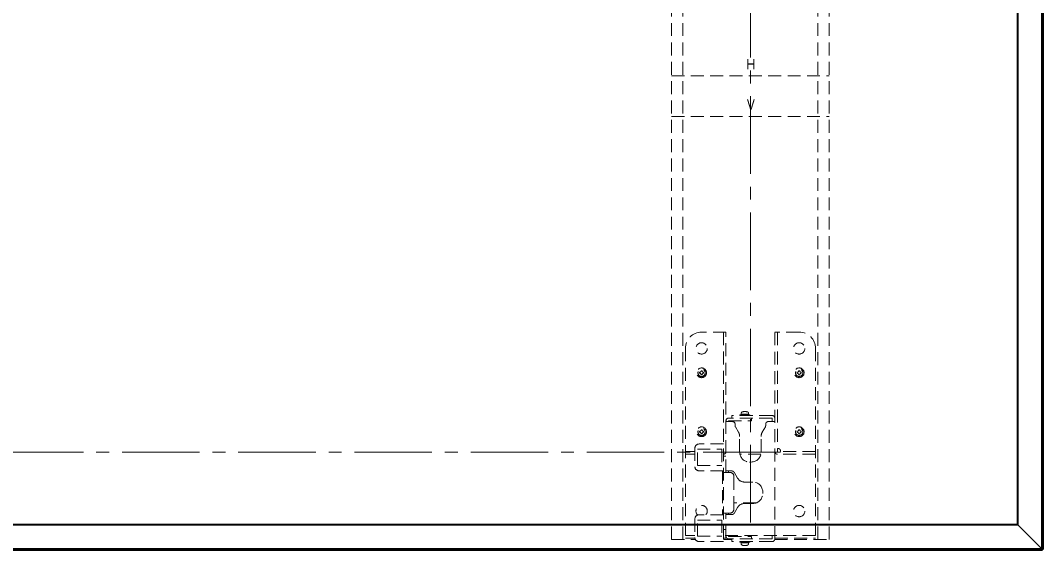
# Model space of a CAD drawing. Units: millimetres, scale not verified. Extents: x -62 to 63, y -57 to 57.
# Drawn here: x -20.55 to 10.91, y 0.7 to 16.99 of the extents above; entities that cross this region are included whole.
import ezdxf
from ezdxf.enums import TextEntityAlignment as Align

# ---------------------------------------------------------------- set-up
doc = ezdxf.new("R2010")
doc.units = ezdxf.units.MM
doc.header["$LTSCALE"] = 0.125
doc.linetypes.add('USER1', pattern=[28.575, 19.05, -3.175, 3.175, -3.175])
doc.linetypes.add('USER2', pattern=[4.7625, 3.175, -1.5875])
doc.layers.add('0-5_GAIKEI', color=1, linetype='Continuous', lineweight=18)
doc.styles.add('ＭＳ ゴシック', font='')
doc.styles.get('ＭＳ ゴシック').set_extended_font_data('MS Gothic')

msp = doc.modelspace()

# ---------------------------------------------------------------- linework, layer by layer
at = {"layer": '0-5_GAIKEI', "color": 9, "linetype": 'USER1'}
for p, q in [((1.8927, 1.5654), (1.8927, 33.2861)), ((2.8182, 3.727), (-37.3876, 3.727))]:
    msp.add_line(p, q, dxfattribs=at)
at = {"layer": '0-5_GAIKEI'}
for p, q in [((10.8449, 0.7674), (10.8449, 32.8367)), ((10.8626, 0.7568), (10.8626, 32.8472)), ((10.0927, 1.5145), (10.0927, 32.0895)), ((10.1001, 1.5072), (10.1001, 32.0968)), ((10.1104, 1.4968), (10.1104, 32.1072)), ((10.1281, 1.4792), (10.1281, 32.1249)), ((10.1281, 1.4792), (-44.1426, 1.4792)), ((10.1104, 1.4968), (-44.1249, 1.4968)), ((10.1001, 1.5072), (-44.1146, 1.5072)), ((10.0927, 1.5145), (-44.1073, 1.5145)), ((10.8427, 0.7447), (-44.8573, 0.7447)), ((10.8427, 0.7093), (-44.8573, 0.7093)), ((10.8392, 0.7624), (-44.8537, 0.7624)), ((10.8368, 0.7674), (10.8449, 0.7674)), ((10.8555, 0.7497), (10.8424, 0.7497)), ((10.8427, 0.702), (10.8427, 0.7438)), ((10.8427, 0.7143), (10.8552, 0.7143)), ((10.8449, 0.7674), (10.8625, 0.7568)), ((10.8555, 0.7497), (10.8449, 0.7674)), ((10.8552, 0.7143), (10.8556, 0.7148)), ((10.8556, 0.7148), (10.8555, 0.7497)), ((10.8626, 0.7568), (10.8975, 0.7566))]:
    msp.add_line(p, q, dxfattribs=at)
at = {"layer": '0-5_GAIKEI', "color": 7}
for p, q in [((10.9052, 0.7551), (10.9052, 32.8489)), ((10.8427, 0.702), (-44.8573, 0.702)), ((10.8571, 0.707), (10.8427, 0.707)), ((10.8555, 0.7497), (10.8555, 0.7497)), ((10.868, 0.7148), (10.8624, 0.7092)), ((10.8625, 0.7568), (10.8626, 0.7568)), ((10.8975, 0.7442), (10.868, 0.7148)), ((10.903, 0.7498), (10.8975, 0.7442)), ((10.9052, 0.7551), (10.9052, 0.7551))]:
    msp.add_line(p, q, dxfattribs=at)
at = {"layer": '0-5_GAIKEI', "color": 8, "linetype": 'USER2'}
for p, q in [((-0.5323, 1.0395), (-0.5323, 31.1145)), ((-0.1823, 1.0395), (-0.1823, 31.1145)), ((3.9677, 1.0395), (3.9677, 31.1145)), ((4.3177, 1.0395), (4.3177, 31.1145)), ((-0.5323, 15.2895), (4.3177, 15.2895)), ((-0.5323, 14.0395), (4.3177, 14.0395)), ((1.1427, 7.4145), (0.3927, 7.4145)), ((1.0627, 7.4145), (1.0627, 0.977)), ((1.1427, 3.102), (1.1427, 7.4145)), ((2.6427, 1.057), (2.6427, 7.4145)), ((3.3927, 7.4145), (2.6427, 7.4145)), ((2.7227, 7.4145), (2.7227, 3.7445)), ((-0.1073, 6.9145), (-0.1073, 1.0845)), ((3.8927, 6.9145), (3.8927, 1.0845)), ((0.3315, 6.1795), (0.3315, 6.1495)), ((0.3777, 6.2258), (0.4077, 6.2258)), ((0.3777, 6.1033), (0.4077, 6.1033)), ((0.454, 6.1795), (0.454, 6.1495)), ((3.3315, 6.1795), (3.3315, 6.1495)), ((3.3777, 6.2258), (3.4077, 6.2258)), ((3.3777, 6.1033), (3.4077, 6.1033)), ((3.454, 6.1795), (3.454, 6.1495)), ((2.5627, 4.772), (1.2227, 4.772)), ((1.3177, 4.852), (1.3177, 4.772)), ((2.5627, 4.852), (1.3177, 4.852)), ((1.5727, 4.872), (1.5727, 4.852)), ((1.8727, 4.872), (1.5727, 4.872)), ((1.6102, 4.892), (1.6121, 4.9268)), ((1.6102, 4.872), (1.6102, 4.892)), ((1.8352, 4.892), (1.6102, 4.892)), ((1.7174, 4.892), (1.6893, 4.872)), ((1.7605, 4.892), (1.7324, 4.872)), ((1.8352, 4.892), (1.8334, 4.9268)), ((1.8352, 4.872), (1.8352, 4.892)), ((1.8727, 4.872), (1.8727, 4.852)), ((1.9227, 4.692), (1.9227, 4.772)), ((2.5627, 4.6645), (2.5627, 4.772)), ((0.3777, 4.4133), (0.4077, 4.4133)), ((1.1427, 4.6645), (1.3477, 4.6645)), ((1.2227, 4.692), (1.9227, 4.692)), ((1.2227, 4.692), (1.2227, 4.6645)), ((1.4227, 4.5395), (1.4227, 4.5869)), ((1.4328, 4.502), (1.5292, 4.335)), ((2.3527, 4.502), (2.2562, 4.335)), ((2.3627, 4.5869), (2.3627, 4.5395)), ((2.4377, 4.6645), (2.6427, 4.6645)), ((3.3777, 4.4133), (3.4077, 4.4133)), ((0.3315, 4.367), (0.3315, 4.337)), ((0.3777, 4.2908), (0.4077, 4.2908)), ((0.454, 4.367), (0.454, 4.337)), ((1.5627, 3.727), (1.5627, 4.21)), ((2.2227, 3.727), (2.2227, 4.21)), ((3.3315, 4.367), (3.3315, 4.337)), ((3.3777, 4.2908), (3.4077, 4.2908)), ((3.454, 4.367), (3.454, 4.337)), ((0.1877, 3.852), (0.1877, 3.277)), ((0.2627, 3.3145), (0.2627, 3.8145)), ((0.2627, 3.8145), (1.0127, 3.8145)), ((1.0627, 3.977), (0.3127, 3.977)), ((1.0127, 3.8145), (1.0127, 3.3145)), ((2.7427, 3.8395), (2.7227, 3.8395)), ((-0.1073, 3.7445), (0.1877, 3.7445)), ((-0.1073, 3.6645), (0.1877, 3.6645)), ((1.0627, 3.602), (1.1427, 3.602)), ((1.237, 3.727), (2.487, 3.727)), ((2.2163, 3.6645), (1.5692, 3.6645)), ((3.8927, 3.7445), (2.7227, 3.7445)), ((3.8927, 3.6645), (2.7227, 3.6645)), ((2.8177, 3.7645), (2.8177, 3.7445)), ((0.2627, 3.3145), (1.0127, 3.3145)), ((1.0627, 3.152), (0.3127, 3.152)), ((1.0377, 3.152), (1.0377, 1.802)), ((1.1427, 3.147), (1.3248, 3.147)), ((1.2227, 3.102), (1.2227, 3.147)), ((1.8677, 3.422), (1.9177, 3.422)), ((1.0627, 3.102), (1.2627, 3.102)), ((1.3877, 1.977), (1.3877, 2.977)), ((1.3895, 3.11), (1.4952, 2.9303)), ((1.9677, 2.807), (1.7107, 2.807)), ((2.2727, 2.452), (2.2727, 2.502)), ((2.0696, 2.1645), (1.3877, 2.1645)), ((1.3895, 1.844), (1.4952, 2.0238)), ((1.9677, 2.147), (1.7107, 2.147)), ((0.1877, 1.677), (0.1877, 1.102)), ((0.2627, 1.1395), (0.2627, 1.6395)), ((0.2627, 1.6395), (1.0127, 1.6395)), ((1.0627, 1.802), (0.3127, 1.802)), ((1.0127, 1.6395), (1.0127, 1.1395)), ((1.0627, 1.852), (1.2627, 1.852)), ((1.1427, 1.0845), (1.1427, 1.852)), ((1.1427, 1.807), (1.3248, 1.807)), ((1.2227, 1.807), (1.2227, 1.852)), ((1.0627, 1.352), (1.1427, 1.352)), ((-0.5323, 1.0395), (0.2045, 1.0395)), ((0.1877, 1.1645), (-0.1073, 1.1645)), ((0.189, 1.0845), (-0.1073, 1.0845)), ((0.2627, 1.1395), (1.0127, 1.1395)), ((1.0627, 0.977), (0.3127, 0.977)), ((3.8927, 1.1645), (1.0627, 1.1645)), ((1.1427, 1.0845), (1.0627, 1.0845)), ((1.0627, 1.0395), (1.3177, 1.0395)), ((1.2227, 1.1645), (1.2227, 1.137)), ((1.2227, 1.137), (1.9227, 1.137)), ((2.5627, 1.057), (1.2227, 1.057)), ((1.3177, 0.977), (1.3177, 1.057)), ((2.5627, 0.977), (1.3177, 0.977)), ((1.5727, 0.957), (1.5727, 0.977)), ((1.6102, 0.957), (1.6102, 0.937)), ((1.6849, 0.937), (1.7131, 0.957)), ((1.7281, 0.937), (1.7562, 0.957)), ((1.8352, 0.957), (1.8352, 0.937)), ((1.9227, 1.137), (1.9227, 1.057)), ((2.5627, 1.057), (2.5627, 1.1645)), ((2.6408, 1.0395), (4.3177, 1.0395)), ((2.6427, 1.0845), (3.8927, 1.0845)), ((1.6102, 0.937), (1.6121, 0.9022))]:
    msp.add_line(p, q, dxfattribs=at)
at = {"layer": '0-5_GAIKEI'}
for points in [[(10.8975, 0.7566), (10.8979, 0.7571), (10.8979, 32.847), (10.8975, 32.8474)], [(10.8281, 0.7792), (10.1281, 1.4792), (10.1104, 1.4968), (10.1001, 1.5072), (10.0927, 1.5145)], [(10.8552, 0.7143), (10.8553, 0.7141), (10.8555, 0.714), (10.8556, 0.7138), (10.8557, 0.7136), (10.8559, 0.7134), (10.856, 0.7132), (10.8562, 0.7131), (10.8563, 0.7129), (10.8565, 0.7127), (10.8566, 0.7125), (10.8568, 0.7123), (10.8569, 0.7122), (10.8571, 0.712), (10.8572, 0.7118), (10.8574, 0.7117), (10.8575, 0.7115), (10.8577, 0.7113), (10.8579, 0.7112), (10.858, 0.711), (10.8582, 0.7108), (10.8584, 0.7107), (10.8586, 0.7105), (10.8587, 0.7104), (10.8589, 0.7102), (10.8591, 0.7101), (10.8593, 0.71), (10.8595, 0.7098), (10.8596, 0.7097), (10.8598, 0.7096), (10.86, 0.7095), (10.8602, 0.7093), (10.8605, 0.7092), (10.8607, 0.7091), (10.8609, 0.709), (10.8611, 0.709), (10.8613, 0.7089), (10.8616, 0.7089), (10.8618, 0.7089), (10.862, 0.709)], [(10.8559, 0.7114), (10.8559, 0.7115), (10.8558, 0.7116), (10.8558, 0.7117), (10.8558, 0.7118), (10.8557, 0.7119), (10.8557, 0.7121), (10.8557, 0.7122), (10.8557, 0.7123), (10.8556, 0.7124), (10.8556, 0.7125), (10.8556, 0.7126), (10.8555, 0.7127), (10.8555, 0.7129), (10.8555, 0.713), (10.8555, 0.7131), (10.8554, 0.7132), (10.8554, 0.7133), (10.8554, 0.7134), (10.8554, 0.7135), (10.8553, 0.7137), (10.8553, 0.7138), (10.8553, 0.7139), (10.8553, 0.714), (10.8552, 0.7141), (10.8552, 0.7142), (10.8552, 0.7143)], [(10.8592, 0.7524), (10.8591, 0.7523), (10.859, 0.7521), (10.8589, 0.752), (10.8587, 0.7519), (10.8586, 0.7518), (10.8585, 0.7517), (10.8584, 0.7516), (10.8583, 0.7515), (10.8581, 0.7514), (10.858, 0.7513), (10.8579, 0.7512), (10.8578, 0.7511), (10.8576, 0.751), (10.8575, 0.7509), (10.8574, 0.7509), (10.8572, 0.7508), (10.8571, 0.7507), (10.857, 0.7506), (10.8568, 0.7505), (10.8567, 0.7504), (10.8566, 0.7503), (10.8564, 0.7502), (10.8563, 0.7502), (10.8562, 0.7501), (10.856, 0.75), (10.8559, 0.7499), (10.8558, 0.7499), (10.8556, 0.7498), (10.8555, 0.7497), (10.8555, 0.7497), (10.8555, 0.7497), (10.8555, 0.7497), (10.8555, 0.7497)], [(10.8556, 0.7148), (10.8564, 0.7152), (10.8572, 0.7157), (10.858, 0.7162), (10.8588, 0.7166), (10.8596, 0.7171), (10.8604, 0.7176), (10.8611, 0.7181), (10.8619, 0.7186), (10.8627, 0.7191), (10.8634, 0.7197), (10.8642, 0.7202), (10.8649, 0.7207), (10.8657, 0.7213), (10.8664, 0.7218), (10.8672, 0.7224), (10.8679, 0.7229), (10.8686, 0.7235), (10.8693, 0.7241), (10.87, 0.7247), (10.8708, 0.7252), (10.8715, 0.7258), (10.8722, 0.7264), (10.8729, 0.727), (10.8736, 0.7276), (10.8742, 0.7283), (10.8749, 0.7289), (10.8756, 0.7295), (10.8763, 0.7301), (10.8769, 0.7307), (10.8776, 0.7314), (10.8783, 0.732), (10.8789, 0.7327), (10.8796, 0.7333), (10.8802, 0.734), (10.8809, 0.7346), (10.8815, 0.7353), (10.8821, 0.736), (10.8828, 0.7366), (10.8834, 0.7373)], [(10.8571, 0.707), (10.8571, 0.7071), (10.8571, 0.7072), (10.857, 0.7074), (10.857, 0.7075), (10.857, 0.7076), (10.8569, 0.7077), (10.8569, 0.7078), (10.8569, 0.7079), (10.8568, 0.708), (10.8568, 0.7081), (10.8568, 0.7082), (10.8567, 0.7084), (10.8567, 0.7085), (10.8567, 0.7086), (10.8566, 0.7087), (10.8566, 0.7088), (10.8566, 0.7089), (10.8565, 0.709), (10.8565, 0.7091), (10.8565, 0.7092), (10.8564, 0.7094), (10.8564, 0.7095), (10.8564, 0.7096), (10.8563, 0.7097), (10.8563, 0.7098), (10.8563, 0.7099), (10.8562, 0.71), (10.8562, 0.7101), (10.8562, 0.7103), (10.8561, 0.7104), (10.8561, 0.7105), (10.8561, 0.7106), (10.8561, 0.7107), (10.856, 0.7108), (10.856, 0.7109), (10.856, 0.711), (10.8559, 0.7112), (10.8559, 0.7113), (10.8559, 0.7114)], [(10.8625, 0.7568), (10.8625, 0.7568), (10.8625, 0.7567), (10.8625, 0.7567), (10.8625, 0.7566), (10.8624, 0.7566), (10.8624, 0.7565), (10.8624, 0.7564), (10.8623, 0.7563), (10.8622, 0.7562), (10.8621, 0.7559), (10.862, 0.7558), (10.8619, 0.7557), (10.8618, 0.7555), (10.8617, 0.7554), (10.8617, 0.7553), (10.8616, 0.7551), (10.8615, 0.755), (10.8614, 0.7549), (10.8613, 0.7547), (10.8612, 0.7546), (10.8611, 0.7545), (10.861, 0.7544), (10.8609, 0.7542), (10.8608, 0.7541), (10.8607, 0.754), (10.8606, 0.7539), (10.8605, 0.7537), (10.8604, 0.7536), (10.8603, 0.7535), (10.8602, 0.7534), (10.8601, 0.7533), (10.86, 0.7532), (10.8599, 0.753), (10.8598, 0.7529), (10.8597, 0.7528), (10.8596, 0.7527), (10.8594, 0.7526), (10.8593, 0.7525), (10.8592, 0.7524)], [(10.862, 0.709), (10.8622, 0.7091), (10.8624, 0.7092)], [(10.8834, 0.7373), (10.884, 0.738), (10.8846, 0.7387), (10.8852, 0.7394), (10.8858, 0.7401), (10.8864, 0.7408), (10.887, 0.7415), (10.8876, 0.7422), (10.8882, 0.7429), (10.8887, 0.7436), (10.8893, 0.7444), (10.8899, 0.7451), (10.8904, 0.7458), (10.891, 0.7466), (10.8915, 0.7473), (10.892, 0.7481), (10.8926, 0.7488), (10.8931, 0.7496), (10.8936, 0.7503), (10.8941, 0.7511), (10.8946, 0.7519), (10.8951, 0.7527), (10.8956, 0.7534), (10.8961, 0.7542), (10.8965, 0.755), (10.897, 0.7558), (10.8975, 0.7566)], [(10.8979, 0.7571), (10.898, 0.757), (10.8981, 0.757), (10.8983, 0.757), (10.8984, 0.757), (10.8985, 0.7569), (10.8986, 0.7569), (10.8987, 0.7569), (10.8988, 0.7569), (10.8989, 0.7568), (10.8991, 0.7568), (10.8992, 0.7568), (10.8993, 0.7568), (10.8994, 0.7567), (10.8995, 0.7567), (10.8996, 0.7567), (10.8997, 0.7566), (10.8998, 0.7566), (10.9, 0.7566), (10.9001, 0.7566), (10.9002, 0.7565), (10.9003, 0.7565), (10.9004, 0.7565), (10.9005, 0.7565), (10.9006, 0.7564), (10.9008, 0.7564), (10.9009, 0.7564), (10.901, 0.7563), (10.9011, 0.7563), (10.9012, 0.7563), (10.9013, 0.7563), (10.9014, 0.7562), (10.9015, 0.7562), (10.9017, 0.7562), (10.9018, 0.7561), (10.9019, 0.7561), (10.902, 0.7561), (10.9021, 0.756), (10.9022, 0.756), (10.9023, 0.756)], [(10.8983, 0.7568), (10.8981, 0.7569), (10.8979, 0.7571)], [(10.903, 0.7498), (10.9032, 0.75), (10.9033, 0.7502), (10.9033, 0.7505), (10.9033, 0.7507), (10.9033, 0.7509), (10.9033, 0.7511), (10.9032, 0.7514), (10.9031, 0.7516), (10.903, 0.7518), (10.9029, 0.752), (10.9028, 0.7522), (10.9027, 0.7524), (10.9025, 0.7526), (10.9024, 0.7528), (10.9023, 0.753), (10.9021, 0.7532), (10.902, 0.7533), (10.9019, 0.7535), (10.9017, 0.7537), (10.9016, 0.7539), (10.9014, 0.754), (10.9012, 0.7542), (10.9011, 0.7544), (10.9009, 0.7545), (10.9008, 0.7547), (10.9006, 0.7549), (10.9004, 0.755), (10.9002, 0.7552), (10.9001, 0.7553), (10.8999, 0.7555), (10.8997, 0.7556), (10.8996, 0.7558), (10.8994, 0.7559), (10.8992, 0.7561), (10.899, 0.7562), (10.8988, 0.7564), (10.8987, 0.7565), (10.8985, 0.7567), (10.8983, 0.7568)], [(10.9023, 0.756), (10.9024, 0.7559), (10.9026, 0.7559), (10.9027, 0.7559), (10.9028, 0.7559), (10.9029, 0.7558), (10.903, 0.7558), (10.9031, 0.7558), (10.9032, 0.7557), (10.9033, 0.7557), (10.9035, 0.7557), (10.9036, 0.7556), (10.9037, 0.7556), (10.9038, 0.7556), (10.9039, 0.7555), (10.904, 0.7555), (10.9041, 0.7555), (10.9042, 0.7554), (10.9043, 0.7554), (10.9045, 0.7553), (10.9046, 0.7553), (10.9047, 0.7553), (10.9048, 0.7552), (10.9049, 0.7552), (10.905, 0.7552), (10.9051, 0.7551), (10.9052, 0.7551)]]:
    msp.add_lwpolyline(points, dxfattribs=at)
at = {"layer": '0-5_GAIKEI', "color": 8, "linetype": 'USER2'}
for points in [[(1.5727, 0.957), (1.8727, 0.957), (1.8727, 0.977)], [(1.6102, 0.937), (1.8352, 0.937), (1.8334, 0.9022)]]:
    msp.add_lwpolyline(points, dxfattribs=at)
for centre, radius in [((0.3927, 6.9145), 0.175), ((3.3927, 6.9145), 0.175), ((0.3927, 6.1645), 0.15), ((3.3927, 6.1645), 0.15), ((0.3927, 6.1645), 0.1125), ((3.3927, 6.1645), 0.1125), ((0.3927, 4.352), 0.15), ((0.3927, 4.352), 0.1125), ((3.3927, 4.352), 0.15), ((3.3927, 4.352), 0.1125), ((3.3927, 1.9145), 0.175)]:
    msp.add_circle(centre, radius, dxfattribs=at)
at = {"layer": '0-5_GAIKEI', "color": 7}
msp.add_circle((10.8571, 0.7145), 0.0075, dxfattribs=at)
at = {"layer": '0-5_GAIKEI', "color": 8, "linetype": 'USER2'}
for centre, radius, start, end in [((0.3927, 6.9145), 0.5, 90, 180), ((3.3927, 6.9145), 0.5, 0, 90), ((0.3315, 6.2258), 0.0462, 270, 0), ((0.3315, 6.1033), 0.0462, 0, 90), ((0.454, 6.2258), 0.0462, 180, 270), ((0.454, 6.1033), 0.0462, 90, 180), ((3.3315, 6.2258), 0.0462, 270, 0), ((3.3315, 6.1033), 0.0462, 0, 90), ((3.454, 6.2258), 0.0462, 180, 270), ((3.454, 6.1033), 0.0462, 90, 180), ((1.2227, 4.692), 0.08, 90, 180), ((1.652, 4.9247), 0.04, 105.78599, 177), ((1.7227, 4.6745), 0.3, 74.21401, 105.78599), ((1.7935, 4.9247), 0.04, 3, 74.21401), ((2.5627, 4.772), 0.08, 0, 90), ((0.3315, 4.4133), 0.0462, 270, 0), ((0.454, 4.4133), 0.0462, 180, 270), ((1.3455, 4.5873), 0.0772, 359.72208, 88.32849), ((1.4977, 4.5395), 0.075, 180, 210), ((2.2877, 4.5395), 0.075, 330, 0), ((2.44, 4.5873), 0.0772, 91.67151, 180.27791), ((3.3315, 4.4133), 0.0462, 270, 0), ((3.454, 4.4133), 0.0462, 180, 270), ((0.3315, 4.2908), 0.0462, 0, 90), ((0.454, 4.2908), 0.0462, 90, 180), ((1.3127, 4.21), 0.25, 0, 30), ((2.4727, 4.21), 0.25, 150, 180), ((3.3315, 4.2908), 0.0462, 0, 90), ((3.454, 4.2908), 0.0462, 90, 180), ((0.3127, 3.852), 0.125, 90, 180), ((2.7427, 3.7645), 0.075, 0, 90), ((1.0627, 3.7445), 0.08, 270, 0), ((1.8677, 3.727), 0.305, 180, 270), ((1.9177, 3.727), 0.305, 270, 0), ((2.7227, 3.7445), 0.08, 180, 270), ((0.3127, 3.277), 0.125, 180, 270), ((1.3248, 3.072), 0.075, 30.46555, 90), ((1.2627, 2.977), 0.125, 0, 90), ((1.7107, 3.057), 0.25, 210.46555, 270), ((1.9677, 2.502), 0.305, 0, 90), ((1.9677, 2.452), 0.305, 270, 0), ((0.3927, 1.9145), 0.175, 319.9948, 223.88839), ((1.2627, 1.977), 0.125, 270, 0), ((1.7107, 1.897), 0.25, 90, 149.53445), ((0.3127, 1.677), 0.125, 90, 180), ((1.3248, 1.882), 0.075, 270, 329.53445), ((0.3127, 1.102), 0.125, 180, 270), ((1.2227, 1.137), 0.08, 180, 270), ((2.5627, 1.057), 0.08, 270, 0), ((1.652, 0.9043), 0.04, 183, 254.21401), ((1.7227, 1.1545), 0.3, 254.21401, 285.78599), ((1.7935, 0.9043), 0.04, 285.78599, 357)]:
    msp.add_arc(centre, radius, start, end, dxfattribs=at)
at = {"layer": '0-5_GAIKEI'}
msp.add_arc((10.7927, 0.7438), 0.05, 0, 44.99999, dxfattribs=at)
at = {"layer": '0-5_GAIKEI', "color": 7}
msp.add_arc((10.8977, 0.7551), 0.0075, 315, 0, dxfattribs=at)
at = {"layer": '0-5_GAIKEI'}
for centre, start_param, end_param in [((10.8556, 0.7272), 5.2359878, 6.2831853), ((10.8851, 0.7566), 0, 1.0471976)]:
    msp.add_ellipse(centre, major_axis=(0.0124, -0.0124), ratio=0.57735, start_param=start_param, end_param=end_param, dxfattribs=at)

# ---------------------------------------------------------------- texts
at = {"layer": '0-5_GAIKEI', "color": 7, "style": 'ＭＳ ゴシック', "width": 0.85}
for s, p in [('Ｈ', (1.723, 15.3927)), ('Ｖ', (1.723, 14.1552))]:
    msp.add_text(s, height=0.3165, dxfattribs=at).set_placement(p, align=Align.BOTTOM_LEFT)

doc.saveas('drawing.dxf')
